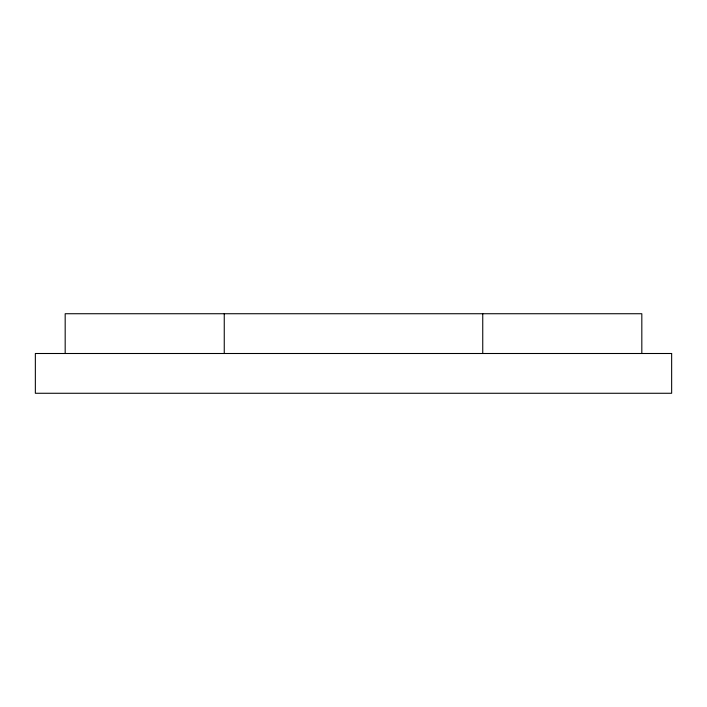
<?xml version="1.0" encoding="UTF-8"?>
<svg xmlns="http://www.w3.org/2000/svg" width="707" height="707" viewBox="0 0 707 707"><rect width="100%" height="100%" fill="white"/><g stroke="black" fill="none" stroke-linecap="round" stroke-linejoin="round"><path stroke-width="1.06" d="M641.823 353.5L641.823 313.731L65.177 313.731L65.177 353.5M482.748 313.731L482.748 353.5M224.252 313.731L224.252 353.5M671.65 353.5L35.35 353.5L35.35 393.269L671.65 393.269L671.65 353.5"/></g></svg>
